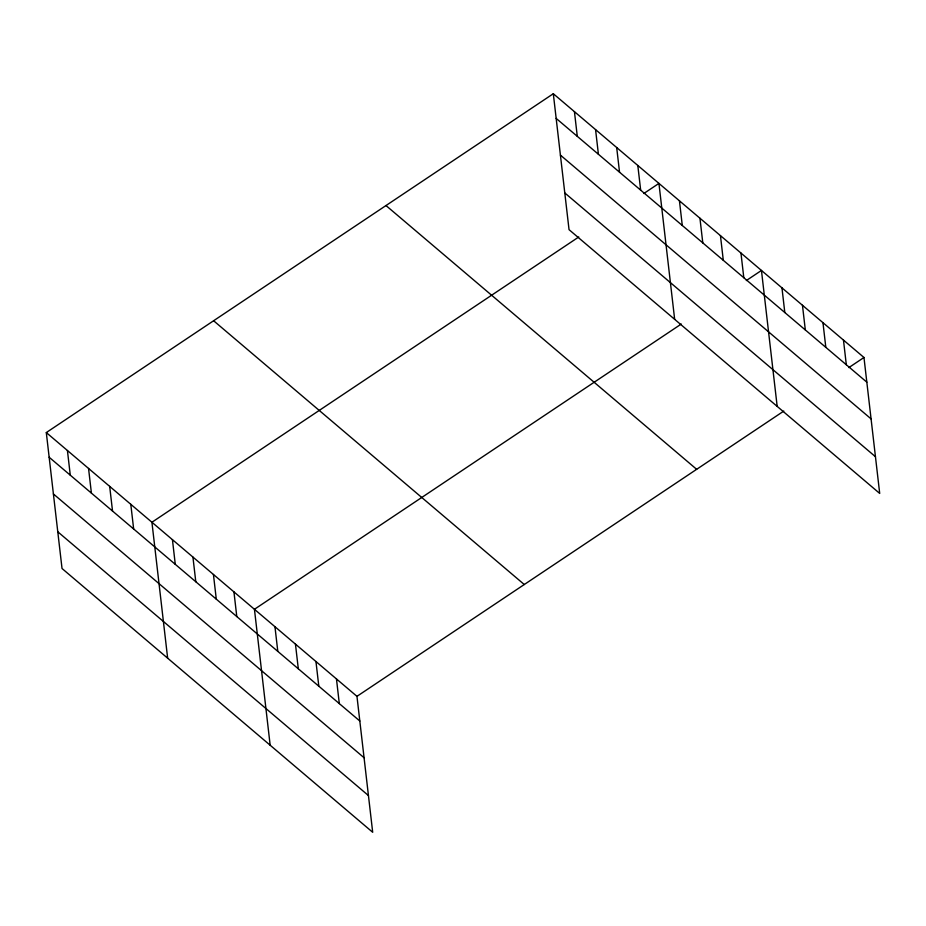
<?xml version="1.0" encoding="UTF-8"?>
<svg xmlns="http://www.w3.org/2000/svg" width="926" height="926" viewBox="0 0 926 926"><rect width="100%" height="100%" fill="white"/><g stroke="black" fill="none" stroke-linecap="round" stroke-linejoin="round"><path stroke-width="1.39" d="M46.3 432.569L356.961 696.34L372.692 832.277L62.03 568.506L46.3 432.569L553.308 93.723L863.97 357.494L879.7 493.431L569.039 229.66L553.308 93.723M578.762 236.987L151.922 522.252L167.652 658.189M643.825 193.499L658.93 183.406L674.66 319.343M681.281 324.031L254.442 609.296L270.172 745.233M746.344 280.543L761.45 270.45L777.18 406.387M356.961 696.34L783.801 411.075M848.864 367.587L863.97 357.494M556.167 118.401L866.829 382.172M560.415 155.117L871.077 418.888M564.791 192.944L875.452 456.715M385.992 205.549L696.665 469.32M213.617 320.755L524.278 584.526M49.159 457.247L359.82 721.018M53.407 493.963L364.068 757.734M57.782 531.79L368.444 795.561M843.47 340.085L846.318 364.763M822.959 322.676L825.818 347.354M802.46 305.267L805.319 329.945M781.961 287.859L784.808 312.537M740.95 253.041L743.809 277.719M720.451 235.632L723.299 260.31M699.94 218.223L702.799 242.901M679.441 200.815L682.288 225.493M637.806 165.476L640.665 190.143M616.681 147.535L619.54 172.213M595.557 129.594L598.416 154.272M574.433 111.664L577.292 136.33M336.462 678.932L339.31 703.61M315.951 661.523L318.81 686.201M295.452 644.114L298.311 668.792M274.953 626.705L277.8 651.383M233.942 591.888L236.79 616.566M213.431 574.479L216.29 599.157M192.932 557.07L195.791 581.748M172.433 539.661L175.28 564.339M130.797 504.323L133.657 528.989M109.673 486.381L112.532 511.059M88.549 468.452L91.408 493.118M67.424 450.511L70.283 475.188"/></g></svg>
